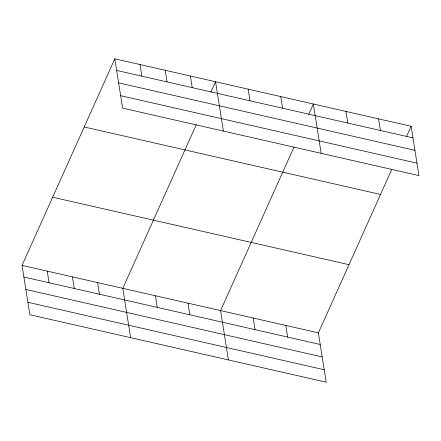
<?xml version="1.0" encoding="UTF-8"?>
<svg xmlns="http://www.w3.org/2000/svg" width="441" height="441" viewBox="0 0 441 441"><rect width="100%" height="100%" fill="white"/><g stroke="black" fill="none" stroke-linecap="round" stroke-linejoin="round"><path stroke-width="0.66" d="M391.834 169.261L318.38 332.856L326.191 382.193L29.867 314.736L22.05 265.394L114.809 58.807L411.133 126.264L418.95 175.606L122.62 108.144L114.809 58.807M196.256 124.737L122.802 288.331L130.619 337.668M210.87 92.18L215.561 81.739L223.372 131.082M294.042 146.996L220.588 310.596L228.405 359.933M308.661 114.445L313.347 104.004L321.164 153.341M406.448 136.704L411.133 126.264M116.65 70.433L412.974 137.895M118.618 82.875L414.948 150.337M120.652 95.697L416.977 163.159M84.198 126.98L380.528 194.442M52.661 197.221L348.991 264.683M22.05 265.394L318.38 332.856M23.891 277.025L320.221 344.482M25.865 289.467L322.189 356.929M27.893 302.289L324.223 369.751M378.538 118.844L380.379 130.475M345.942 111.424L347.784 123.05M280.752 96.585L282.593 108.21M285.785 325.436L287.626 337.062M248.156 89.165L249.997 100.791M253.184 318.016L255.03 329.642M190.369 76.006L192.21 87.638M165.182 70.273L167.023 81.899M187.993 303.171L189.834 314.802M139.995 64.54L141.837 76.166M155.397 295.751L157.239 307.383M97.615 282.598L99.457 294.224M72.423 276.865L74.27 288.491M47.237 271.127L49.078 282.758"/></g></svg>
